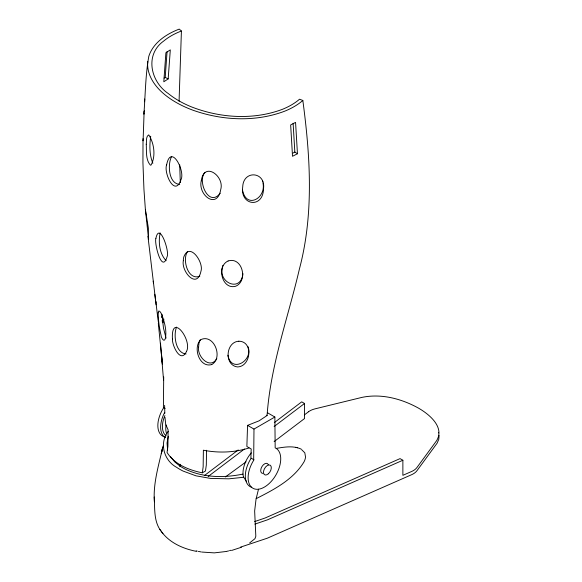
<?xml version="1.0" encoding="UTF-8"?>
<svg xmlns="http://www.w3.org/2000/svg" width="582" height="582" viewBox="0 0 582 582"><rect width="100%" height="100%" fill="white"/><g stroke="black" fill="none" stroke-linecap="round" stroke-linejoin="round"><path stroke-width="0.87" d="M154.368 501.771C153.03 483.38 158.653 465.578 162.611 447.856L161.301 453.742L162.989 446.11M143.019 138.611L142.932 162.676L143.95 189.397L145.376 209.404L148.614 239.515L148.381 228.144L145.376 209.404M251.7 487.316A23.069 13.321 -60 0 1 250.871 458.689L251.191 448.991L246.863 446.489L247.576 425.377L259.063 420.837L267.08 415.533C270.535 365.321 288.083 317.663 299.417 268.986C314.018 213.929 310.286 156.296 302.836 100.46L299.541 99.202A65.279 37.692 0 0 1 282.197 109.409C253.054 120.278 219.931 118.037 191.238 106.797A96.663 55.807 0 0 1 168.256 93.527C150.578 81.662 144.511 54.621 163.738 41.016A65.279 37.692 0 0 1 181.417 31.006L179.234 29.1A69.236 39.976 0 0 0 160.487 39.722C155.263 44.108 150.862 49.71 148.817 56.287C145.413 75.318 145.376 94.881 143.892 114.145L144.045 111.344M179.067 101.297L181.417 31.006M198.615 346.988L198.949 343.162L200.172 339.844M164.99 417.367L165.71 424.431L168.125 429.851L167.9 446.51L167.056 452.476C174.578 464.531 188.975 470.067 202.31 472.831L205.475 471.005L206.312 465.04L206.537 450.257M144.583 101.77L144.736 98.998M147.748 61.503C146.504 73.601 153.641 84.768 162.327 92.531A100.38 57.953 0 0 0 192.977 110.216C222.135 120.532 255.214 122.264 284.445 111.286A69.236 39.976 0 0 0 302.836 100.46M164.066 78.104L165.208 77.413L167.063 51.631M168.169 78.926L170.308 49.885L165.899 52.715L163.804 81.778L168.169 78.926L165.208 77.413M179.925 466.713L180.107 464.305M144.06 113.519L143.092 140.793L143.448 139.556M202.31 472.831L203.154 466.866L203.38 450.206C218.446 453.152 234.32 452.643 248.987 447.965M222.368 267.378C217.995 282.692 240.868 292.942 242.978 273.627M163.891 319.118L162.931 322.843L162.08 320.762M150.716 136.268C149.465 145.165 149.305 154.877 152.877 163.28M186.553 351.332C192.526 340.048 170.824 311.516 172.439 339.139M258.51 489.186L256.036 499.225L254.647 510.967L255.825 536.211L254.96 538.677L249.685 542.911M168.278 436.296L167.049 442.989L167.638 450.097M144.351 111.337L144.598 110.667M222.579 266.25L222.841 265.436M186.546 351.346C180.689 364.303 171.988 345.242 172.439 339.153M160.181 232.924C158.202 241.996 159.439 253.752 166.117 260.692M216.839 358.592C210.102 370.101 196.992 356.482 198.608 347.156M171.494 156.762C167.507 164.371 168.533 183.752 179.685 184.385M187.608 251.373C181.94 259.405 187.811 280.866 199.808 276.203M163.709 376.954L163.397 408.186A23.069 13.321 -60 0 0 165.084 437.024M274.864 417.025L253.985 429.079L253.672 460.304A23.069 13.321 -60 0 0 252.639 488.08A23.069 13.321 -60 0 0 276.203 474.476A23.069 13.321 -60 0 0 275.177 447.885L274.864 417.025L267.436 412.733M168.256 431.371C158.966 442.902 163.862 460.573 176.673 467.361A56.192 32.439 0 0 0 183.155 471.1L196.018 475.836L210.575 478.419L228.937 478.826L243.705 477.269L246.484 481.467M220.243 193.209C208.967 207.92 197.036 181.308 204.871 172.418M176.557 327.069C173.24 335.021 175.538 353.172 186.08 353.965M225.423 476.949L246.004 461.89M204.318 475.632L238.227 449.944M274.304 422.619L301.716 401.849L304.539 403.479L304.539 418.553L274.122 441.593M208.21 476.447L244.425 449.02M274.122 426.526L304.539 403.479M304.401 414.886L308.584 411.721M211.819 364.528C223.524 357.726 213.9 333.471 200.819 339.648C192.577 347.17 199.262 368.18 211.724 364.565M293.022 153.051L294.834 152.055L297.453 153.764L292.513 156.282L290.658 124.941L295.561 122.395L297.453 153.764M256.16 498.65C273.991 489.6 293.444 479.539 304.037 461.824A36.375 21.003 0 0 0 305.535 457.001L304.801 452.803L301.716 449.748M228.129 260.969C242.403 256.4 248.405 281.091 235.579 286.279C222.018 289.931 216.228 266.28 228.115 260.976M308.569 411.714A16.958 9.792 0 0 1 315.16 408.819L361.866 397.404C381.094 393.345 401.325 398.648 418.247 407.997C428.934 414.035 444.91 426.984 436.682 440.596L416.916 467.564A16.958 9.792 0 0 1 411.889 471.369L402.875 475.319L402.875 460.253L267.509 519.821L254.931 524.113M241.443 547.24L231.752 550.419M254.64 521.581L265.116 518.002L400.052 458.623L402.875 460.253M240.49 547.145L267.371 538.175L411.874 474.585A16.958 9.792 0 0 0 416.901 470.787L437.111 443.193L438.806 439.264L439.097 435.445M231.039 550.23L229.483 550.681M228.602 550.921L226.624 551.387M242.985 474.083C224.041 478.011 203.482 477.764 185.716 469.361A52.234 30.155 0 0 1 179.685 465.884L174.724 461.882L170.308 456.455M226.136 551.496L214.329 552.878L201.845 552.056M276.428 448.38C284.547 446.998 293.524 445.456 301.258 449.151M238.846 341.212C225.547 341.961 224.085 365.321 237.463 366.936C250.995 366.711 253.665 341.321 238.86 341.212M201.096 551.932L198.346 551.387M297.584 447.725L295.525 447.311M196.265 551.336C183.272 548.775 169.922 542.97 161.796 532.115M196.17 550.87L197.262 551.139M266.272 415.213L267.08 415.533M247.576 425.377L253.985 429.079M163.709 407.698L165.106 408.506M251.191 458.209L253.985 459.824M243.705 477.269L243.276 476.294A21.09 12.178 -60 0 1 251.3 452.854M154.252 497.006C154.921 508.413 153.561 521.436 161.025 531.039M159.839 529.424L162.938 533.679M166.059 338.113L163.484 328.132L161.934 314.265M158.311 321.511L158.559 322.261M262.489 180.682L262.62 181.097M438.522 432.31L438.697 432.943M158.122 320.493L158.289 321.41M262.627 181.104L262.788 181.999M242.534 190.176C246.251 209.309 266.149 198.469 263.006 183.214M227.875 355.216C231.221 373.644 253.25 360.956 248.078 346.705M158.013 319.816L155.816 301.36M153.204 281.164L153.495 283.507M155.845 302.625L147.93 236.27M154.819 294.259L156.114 304.83M161.476 316.572L161.585 317.488M158.304 323.323L162.407 364.026L161.403 352.779M160.668 345.148L160.465 343.176L163.557 380.17M155.634 299.417L155.481 296.747M293.117 123.253L294.834 152.055M180.311 182.646L179.714 164.866M164.626 405.37L164.815 413.307M262.882 473.413A5.536 3.194 -60 0 1 262.031 466.451A5.536 3.194 -60 0 1 268.317 464.771M166.103 435.794A21.09 12.178 -60 0 1 164.917 415.555M166.554 433.59A21.09 12.178 -60 0 1 166.045 424.984M165.412 437.722A23.069 13.321 -60 0 1 164.677 412.412M146.249 144.227C146.693 151.051 145.485 159.788 150.403 165.143L151 165.121C155.998 156.493 154.165 143.048 148.752 134.871C145.726 136.304 146.788 141.419 146.249 144.227M158.188 312.803C158.246 320.34 159.33 327.87 161.025 335.196C160.996 337.633 164.335 343.278 165.434 338.215C166.728 330.634 164.764 322.894 162.174 315.779C161.84 314.011 158.5 307.922 158.188 312.803M183.345 260.707C181.053 271.358 197.094 290.076 201.001 271.045C203.896 262.489 189.688 241.472 183.825 256.88A19.621 11.815 52.7 0 0 183.345 260.707M155.911 238.307C154.07 242.803 161.869 274.791 167.136 256.553C169.755 251.897 159.475 221 155.911 238.307M263.515 188.735C263.217 208.669 239.973 205.788 242.723 186.8C243.32 169.769 265.952 171.464 263.515 188.735M166.627 164.852C163.52 172.701 174.833 197.764 180.944 179.794C185.534 171.275 170.904 142.888 166.627 164.852M201.27 180.842C197.727 194.985 217.239 210.102 220.731 189.514C224.71 176.208 204.049 160.894 201.27 180.842M268.418 473.755A5.536 3.194 -60 0 0 270.172 465.185A5.536 3.194 -60 0 0 263.624 470.991A5.536 3.194 -60 0 0 268.418 473.755"/></g></svg>
